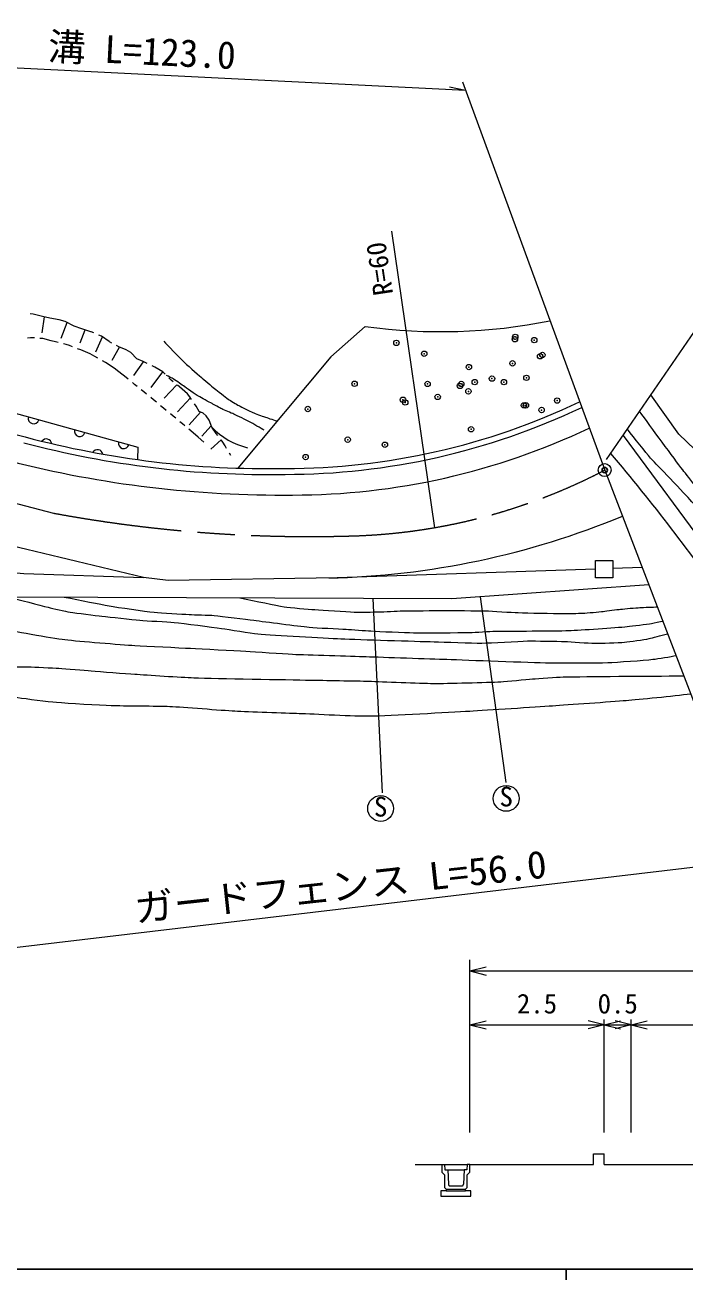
# Model space of a CAD drawing. Units: millimetres, scale not verified. Extents: x 40000 to 680000, y 20000 to 380000.
# Drawn here: x 217664 to 279039, y 204000 to 320663 of the extents above; entities that cross this region are included whole.
import ezdxf
from ezdxf.enums import TextEntityAlignment as Align

# ---------------------------------------------------------------- set-up
doc = ezdxf.new("R2010")
doc.units = ezdxf.units.MM
doc.header["$LTSCALE"] = 1000
doc.header["$PDMODE"] = 32
doc.header["$PDSIZE"] = 500
doc.linetypes.add('CHAIN', pattern=[18.5, 12, -1.5, 3.5, -1.5])
for name, color, linetype, lineweight in [('M-BGD', 7, 'Continuous', 13), ('M-BMK', 2, 'CHAIN', 13), ('M-STR-HTXT', 7, 'Continuous', 13), ('M-TTL-BAND', 7, 'Continuous', 25), ('M-WORK', 1, 'Continuous', 13)]:
    doc.layers.add(name, color=color, linetype=linetype, lineweight=lineweight)
doc.layers.add('M-OTRS', color=6, linetype='Continuous')
doc.styles.add('ＭＳ ゴシック', font='')
doc.styles.get('ＭＳ ゴシック').set_extended_font_data('MS Gothic')

msp = doc.modelspace()

# ---------------------------------------------------------------- linework, layer by layer
at = {"layer": 'M-BGD'}
for p, q in [((259041, 217720), (259041, 233751)), ((259041, 232720), (260541, 233095)), ((259041, 232720), (321541, 232720)), ((259041, 232720), (260541, 232345)), ((259041, 227720), (260541, 228095)), ((259041, 227720), (271541, 227720)), ((259041, 227720), (260541, 227345)), ((271541, 227720), (270041, 228095)), ((271541, 227720), (270041, 227345)), ((271541, 217720), (271541, 228220)), ((271541, 227720), (273041, 228095)), ((271541, 227720), (274041, 227720)), ((271541, 227720), (273041, 227345)), ((274041, 227720), (272541, 228095)), ((274041, 227720), (272541, 227345)), ((274041, 217720), (274041, 228220)), ((274041, 227720), (275541, 228095)), ((274041, 227720), (289041, 227720)), ((274041, 227720), (275541, 227345)), ((253941, 214720), (256441, 214720)), ((256441, 214720), (256441, 214020)), ((256441, 214720), (256691, 214720)), ((256691, 214720), (256716, 214245)), ((256691, 214720), (258791, 214720)), ((258791, 214720), (258766, 214245)), ((259041, 214720), (258791, 214720)), ((259041, 214720), (270541, 214720)), ((259041, 214020), (259041, 214720)), ((270541, 215720), (271541, 215720)), ((270541, 214720), (270541, 215720)), ((271541, 214720), (271541, 215720)), ((271541, 214720), (309041, 214720)), ((256441, 214020), (256691, 213770)), ((256691, 213770), (256691, 212595)), ((256716, 214245), (256991, 214245)), ((256991, 214245), (257041, 212895)), ((256991, 214245), (258491, 214245)), ((258491, 214245), (258441, 212895)), ((258766, 214245), (258491, 214245)), ((258791, 213770), (259041, 214020)), ((258791, 212595), (258791, 213770)), ((256691, 212595), (256841, 212445)), ((256841, 212445), (258641, 212445)), ((256841, 212445), (256841, 212295)), ((257191, 212745), (258291, 212745)), ((258641, 212445), (258791, 212595)), ((258641, 212295), (258641, 212445)), ((256841, 212295), (256341, 212295)), ((256341, 212295), (256341, 211795)), ((256341, 211795), (259141, 211795)), ((256841, 212295), (258641, 212295)), ((259141, 212295), (258641, 212295)), ((259141, 211795), (259141, 212295))]:
    msp.add_line(p, q, dxfattribs=at)
for points in [[(257041, 212895), (257041, 212892), (257041, 212890), (257041, 212887), (257042, 212884), (257042, 212882), (257042, 212879), (257042, 212876), (257043, 212874), (257043, 212871), (257044, 212868), (257044, 212866), (257045, 212863), (257045, 212860), (257046, 212858), (257047, 212855), (257047, 212853), (257048, 212850), (257049, 212848), (257050, 212845), (257051, 212843), (257052, 212840), (257053, 212838), (257054, 212835), (257055, 212833), (257056, 212830), (257057, 212828), (257058, 212825), (257060, 212823), (257061, 212821), (257062, 212818), (257064, 212816), (257065, 212814), (257066, 212812), (257068, 212809), (257069, 212807), (257071, 212805), (257073, 212803), (257074, 212801), (257076, 212799), (257078, 212797), (257080, 212795), (257081, 212793), (257083, 212791), (257085, 212789), (257087, 212787), (257089, 212785), (257091, 212783), (257093, 212782), (257095, 212780), (257097, 212778), (257099, 212776), (257101, 212775), (257103, 212773), (257106, 212772), (257108, 212770), (257110, 212769), (257112, 212767), (257115, 212766), (257117, 212765), (257119, 212763), (257122, 212762), (257124, 212761), (257126, 212760), (257129, 212759), (257131, 212757), (257134, 212756), (257136, 212755), (257139, 212754), (257141, 212753), (257144, 212753), (257146, 212752), (257149, 212751), (257151, 212750), (257154, 212750), (257157, 212749), (257159, 212748), (257162, 212748), (257165, 212747), (257167, 212747), (257170, 212746), (257172, 212746), (257175, 212746), (257178, 212746), (257180, 212745), (257183, 212745), (257186, 212745), (257188, 212745), (257191, 212745)], [(258291, 212745), (258294, 212745), (258297, 212745), (258299, 212745), (258302, 212745), (258305, 212746), (258307, 212746), (258310, 212746), (258313, 212746), (258315, 212747), (258318, 212747), (258320, 212748), (258323, 212748), (258326, 212749), (258328, 212750), (258331, 212750), (258333, 212751), (258336, 212752), (258339, 212753), (258341, 212753), (258344, 212754), (258346, 212755), (258349, 212756), (258351, 212757), (258353, 212759), (258356, 212760), (258358, 212761), (258361, 212762), (258363, 212763), (258365, 212765), (258368, 212766), (258370, 212767), (258372, 212769), (258375, 212770), (258377, 212772), (258379, 212773), (258381, 212775), (258383, 212776), (258385, 212778), (258387, 212780), (258389, 212782), (258391, 212783), (258393, 212785), (258395, 212787), (258397, 212789), (258399, 212791), (258401, 212793), (258403, 212795), (258405, 212797), (258406, 212799), (258408, 212801), (258410, 212803), (258411, 212805), (258413, 212807), (258414, 212809), (258416, 212812), (258417, 212814), (258419, 212816), (258420, 212818), (258422, 212821), (258423, 212823), (258424, 212825), (258425, 212828), (258426, 212830), (258428, 212833), (258429, 212835), (258430, 212838), (258431, 212840), (258432, 212843), (258433, 212845), (258433, 212848), (258434, 212850), (258435, 212853), (258436, 212855), (258437, 212858), (258437, 212860), (258438, 212863), (258438, 212866), (258439, 212868), (258439, 212871), (258440, 212874), (258440, 212876), (258440, 212879), (258441, 212882), (258441, 212884), (258441, 212887), (258441, 212890), (258441, 212892), (258441, 212895)]]:
    msp.add_lwpolyline(points, dxfattribs=at)
msp.add_circle((271577, 279288), 600, dxfattribs=at)
at = {"layer": 'M-BMK'}
msp.add_line((175032, 287160), (220309, 275286), dxfattribs=at)
for centre, radius, start, end in [((246522, 327337), 54189, 271.31938, 297.53948), ((244121, 404620), 131508, 259.56797, 271.59006)]:
    msp.add_arc(centre, radius, start, end, dxfattribs=at)
at = {"layer": 'M-OTRS'}
msp.add_point((271577, 279288), dxfattribs=at)
at = {"layer": 'M-STR-HTXT'}
for p in [(158984, 319574), (257140, 314938)]:
    msp.add_line(p, (258626, 314614), dxfattribs=at)
msp.add_lwpolyline([(285506, 243025), (212220, 234356), (213157, 234652)], dxfattribs=at)
at = {"layer": 'M-TTL-BAND'}
for p, q in [((40000, 205000), (579000, 205000)), ((268000, 205000), (268000, 204000))]:
    msp.add_line(p, q, dxfattribs=at)
at = {"layer": 'M-WORK'}
for p, q in [((271747, 280275), (299470, 320663)), ((258342, 315388), (271577, 279288)), ((251753, 301515), (255734, 273937)), ((218419, 293772), (218151, 293816)), ((219296, 293569), (218419, 293772)), ((219253, 292043), (219460, 293527)), ((219954, 293401), (219296, 293569)), ((220848, 293266), (219954, 293401)), ((221404, 293097), (220848, 293266)), ((221033, 291549), (221582, 293007)), ((222230, 292659), (221404, 293097)), ((222939, 292423), (222230, 292659)), ((222792, 291134), (223261, 292322)), ((223782, 292153), (222939, 292423)), ((223819, 292139), (223782, 292153)), ((224059, 292039), (223819, 292139)), ((224231, 290289), (224860, 291686)), ((224760, 291748), (224521, 291848)), ((225485, 291242), (224760, 291748)), ((218156, 291602), (217890, 291568)), ((218269, 291602), (218156, 291602)), ((218536, 291580), (218269, 291602)), ((219302, 291518), (219035, 291540)), ((220095, 291299), (219302, 291518)), ((220479, 291210), (220095, 291299)), ((220744, 291145), (220479, 291210)), ((221495, 290961), (221230, 291026)), ((221787, 290859), (221495, 290961)), ((222080, 290747), (221787, 290859)), ((222840, 290458), (222547, 290569)), ((225509, 291228), (225485, 291242)), ((225734, 291103), (225509, 291228)), ((225762, 289515), (226454, 290711)), ((226396, 290736), (226171, 290861)), ((227054, 290483), (226396, 290736)), ((223724, 290084), (222840, 290458)), ((224149, 289861), (223724, 290084)), ((224433, 289700), (224149, 289861)), ((225152, 289291), (224868, 289453)), ((227509, 290230), (227054, 290483)), ((228065, 289623), (227509, 290230)), ((227770, 288099), (228677, 289369)), ((228639, 289387), (228065, 289623)), ((228785, 289317), (228639, 289387)), ((225944, 288781), (225152, 289291)), ((226394, 288428), (225944, 288781)), ((227064, 287893), (226394, 288428)), ((229028, 289194), (228785, 289317)), ((229395, 286983), (230477, 288426)), ((229718, 288847), (229475, 288970)), ((230477, 288426), (229718, 288847)), ((230504, 288404), (230477, 288426)), ((230685, 288221), (230504, 288404)), ((227260, 287735), (227064, 287893)), ((227845, 287263), (227649, 287421)), ((228082, 287071), (227845, 287263)), ((230590, 285974), (231768, 287232)), ((231219, 287684), (231038, 287867)), ((231243, 287663), (231219, 287684)), ((231446, 287497), (231243, 287663)), ((232035, 287016), (231833, 287181)), ((232787, 286368), (232035, 287016)), ((228706, 286563), (228469, 286755)), ((228967, 286349), (228706, 286563)), ((229614, 285819), (229353, 286032)), ((231838, 284696), (233064, 286005)), ((233003, 286093), (232787, 286368)), ((233154, 285865), (233003, 286093)), ((229883, 285597), (229614, 285819)), ((230539, 285057), (230269, 285279)), ((230801, 284839), (230539, 285057)), ((232938, 283513), (233973, 284677)), ((233580, 285219), (233429, 285448)), ((233845, 284737), (233580, 285219)), ((234218, 284593), (233845, 284737)), ((231448, 284303), (231186, 284520)), ((231687, 284103), (231448, 284303)), ((232310, 283584), (232071, 283783)), ((232511, 283415), (232310, 283584)), ((234496, 284340), (234218, 284593)), ((234794, 283942), (234496, 284340)), ((235030, 283284), (234794, 283942)), ((233095, 282925), (232894, 283093)), ((233769, 282352), (233095, 282925)), ((234301, 281892), (233769, 282352)), ((234107, 282443), (234971, 283419)), ((235446, 282706), (235030, 283284)), ((235603, 282495), (235446, 282706)), ((273287, 282519), (287130, 263755)), ((234956, 281226), (235893, 282115)), ((236059, 281884), (235902, 282095)), ((236274, 281541), (236059, 281884)), ((236412, 281305), (236274, 281541)), ((236801, 280636), (236663, 280873)), ((271577, 279288), (285856, 242115)), ((275056, 270231), (272343, 270139)), ((249998, 267352), (250880, 249297)), ((260005, 267513), (262395, 250242))]:
    msp.add_line(p, q, dxfattribs=at)
for points in [[(145007, 304903), (152515, 297316), (155225, 297481), (169049, 295431), (176097, 292990), (217671, 282372)], [(249307, 292644), (246097, 289811), (237439, 279473)], [(203195, 288318), (228138, 281421), (228106, 280270)], [(347328, 287352), (343775, 284364), (337130, 280707), (330435, 277768), (310921, 270464), (302557, 269737), (295738, 270626), (288509, 274050), (285181, 276206), (278464, 282638), (275871, 286283)], [(270715, 270084), (246687, 269272), (230973, 269022), (228689, 269304), (186021, 279534), (181399, 274426), (191118, 271989), (217562, 269683), (228689, 269304)], [(275673, 268624), (257362, 267325), (216223, 267476)]]:
    msp.add_lwpolyline(points, dxfattribs=at)
msp.add_lwpolyline([(270715, 270892), (272343, 270892), (272343, 269264), (270715, 269264)], close=True, dxfattribs=at)
for centre in [(262411, 248770), (250733, 247830)]:
    msp.add_circle(centre, 1200, dxfattribs=at)
for centre, radius, start, end in [((256333, 343836), 51672, 262.18467, 281.33246), ((241844, 343123), 63680, 270, 295.48877), ((241844, 343123), 64230, 270, 295.44278), ((218451, 284100), 500, 164.54409, 344.54409), ((240254, 367516), 88088, 255.14519, 271.03445), ((222752, 282911), 500, 164.54409, 344.54409), ((239893, 287913), 6714, 223.58414, 256.85902), ((242549, 341201), 64230, 270, 295.44278), ((240237, 367377), 88499, 255.13614, 271.04067), ((219648, 281690), 500, 7.38339, 145.61567), ((224403, 280686), 500, 10.53538, 148.77406), ((226837, 281781), 500, 164.54409, 344.54409), ((241508, 379328), 102363, 255.68784, 270.58242), ((127443, 158418), 189543, 34.78874, 40.23496), ((244252, 344904), 75662, 271.25192, 292.51192)]:
    msp.add_arc(centre, radius, start, end, dxfattribs=at)
for points, knots in [([(230580, 291269), (230917, 290892), (231970, 289799), (232333, 289448), (232662, 289131), (233692, 288229), (234037, 287930), (234283, 287716), (235031, 287089), (235285, 286884), (235537, 286681), (236302, 286077), (236566, 285889), (236754, 285756), (237343, 285393), (237544, 285282), (237798, 285143), (238578, 284757), (238843, 284641), (239057, 284548), (239718, 284312), (239939, 284237), (240166, 284160), (240661, 283999), (241109, 283855)], [0, 0, 0, 0, 1, 1, 1, 2, 2, 2, 3, 3, 3, 4, 4, 4, 5, 5, 5, 6, 6, 6, 7, 7, 7, 8, 8, 8, 8]), ([(239910, 282988), (239641, 283153), (238819, 283622), (238541, 283771), (238254, 283924), (237378, 284356), (237083, 284493), (236862, 284597), (236183, 284869), (235963, 284975), (235777, 285065), (235240, 285371), (235060, 285469), (234807, 285607), (234040, 286005), (233795, 286156), (233504, 286335), (232667, 286925), (232385, 287117), (232178, 287259), (231570, 287708), (231349, 287828), (231239, 287888), (231045, 287983), (230826, 288086)], [0, 0, 0, 0, 1, 1, 1, 2, 2, 2, 3, 3, 3, 4, 4, 4, 5, 5, 5, 6, 6, 6, 7, 7, 7, 8, 8, 8, 8]), ([(346904, 276839), (346840, 276797), (346626, 276708), (346551, 276693), (346428, 276668), (346049, 276650), (345923, 276641), (345835, 276635), (345568, 276628), (345480, 276616), (345370, 276601), (345045, 276536), (344938, 276508), (344689, 276442), (343946, 276236), (343705, 276149), (342926, 275869), (340601, 274995), (339839, 274673), (339487, 274525), (338475, 273983), (338139, 273800), (337738, 273581), (336566, 272868), (336156, 272667), (335159, 272176), (332113, 270823), (331113, 270340), (330075, 269839), (326997, 268260), (325966, 267743), (325436, 267478), (323842, 266694), (323312, 266430), (322943, 266247), (321837, 265697), (321470, 265510), (321044, 265291), (319781, 264601), (319346, 264400), (318920, 264204), (317614, 263684), (317173, 263526), (316467, 263273), (314330, 262559), (313611, 262344), (313159, 262209), (311776, 261901), (311321, 261778), (311058, 261707), (310282, 261456), (310022, 261376), (309852, 261324), (309345, 261155), (309172, 261117), (308800, 261034), (307677, 260818), (307299, 260768), (306782, 260701), (305222, 260572), (304702, 260532), (304159, 260491), (302531, 260369), (301987, 260367), (301414, 260365), (299699, 260449), (299130, 260509), (298658, 260558), (297249, 260782), (296792, 260910), (296369, 261029), (295147, 261533), (294758, 261737), (294379, 261936), (293310, 262656), (292970, 262918), (292482, 263294), (291068, 264491), (290626, 264922), (290092, 265442), (288573, 267085), (288100, 267661), (286759, 269290), (282872, 274288), (281559, 275940), (281020, 276618), (279363, 278621), (278838, 279310), (278044, 280351), (275880, 283287), (274822, 284754)], [0, 0, 0, 0, 1, 1, 1, 2, 2, 2, 3, 3, 3, 4, 4, 4, 5, 5, 5, 6, 6, 6, 7, 7, 7, 8, 8, 8, 9, 9, 9, 10, 10, 10, 11, 11, 11, 12, 12, 12, 13, 13, 13, 14, 14, 14, 15, 15, 15, 16, 16, 16, 17, 17, 17, 18, 18, 18, 19, 19, 19, 20, 20, 20, 21, 21, 21, 22, 22, 22, 23, 23, 23, 24, 24, 24, 25, 25, 25, 26, 26, 26, 27, 27, 27, 28, 28, 28, 29, 29, 29, 30, 30, 30, 30]), ([(290177, 262463), (289613, 263268), (287894, 265664), (287313, 266457), (286925, 266987), (285733, 268558), (285330, 269077), (284968, 269545), (283847, 270921), (283489, 271391), (283134, 271856), (282115, 273284), (281765, 273752), (281477, 274138), (280608, 275293), (280301, 275665), (280069, 275945), (279322, 276744), (279074, 277010), (278642, 277471), (277337, 278843), (276902, 279301), (276690, 279523), (276037, 280175), (275839, 280410), (275416, 280915), (274329, 282273), (273685, 283099)], [0, 0, 0, 0, 1, 1, 1, 2, 2, 2, 3, 3, 3, 4, 4, 4, 5, 5, 5, 6, 6, 6, 7, 7, 7, 8, 8, 8, 9, 9, 9, 9]), ([(278210, 262020), (277785, 261924), (276495, 261712), (276061, 261667), (275224, 261580), (272704, 261391), (271862, 261363), (270783, 261327), (267541, 261324), (266461, 261345), (264549, 261384), (258813, 261601), (256901, 261666), (255400, 261716), (250895, 261871), (249393, 261921), (248025, 261966), (243919, 262079), (242552, 262140), (241677, 262179), (239058, 262372), (238184, 262423), (237158, 262483), (234077, 262642), (233050, 262695), (232016, 262749), (228913, 262884), (227880, 262955), (226576, 263045), (222664, 263337), (221368, 263503), (220113, 263664), (216372, 264322), (215135, 264588), (214089, 264813), (210982, 265628), (209964, 265958), (209261, 266185), (207505, 266862), (206339, 267344)], [0, 0, 0, 0, 1, 1, 1, 2, 2, 2, 3, 3, 3, 4, 4, 4, 5, 5, 5, 6, 6, 6, 7, 7, 7, 8, 8, 8, 9, 9, 9, 10, 10, 10, 11, 11, 11, 12, 12, 12, 13, 13, 13, 13]), ([(216223, 267476), (216939, 267279), (219092, 266716), (219812, 266538), (220216, 266438), (221432, 266157), (221843, 266089), (222434, 265992), (224222, 265781), (224818, 265712), (225520, 265630), (227631, 265396), (228335, 265334), (228972, 265278), (230887, 265185), (231523, 265121), (232408, 265033), (235056, 264699), (235938, 264578), (236615, 264486), (238633, 264118), (239314, 264059), (240857, 263924), (245499, 263678), (247047, 263609), (248781, 263532), (253986, 263383), (255721, 263330), (256604, 263303), (259253, 263205), (260136, 263212), (260987, 263219), (263535, 263384), (264386, 263401), (265084, 263414), (267178, 263383), (267875, 263360), (268425, 263342), (270069, 263201), (270619, 263195), (271181, 263188), (272868, 263247), (273428, 263294), (273888, 263333), (275259, 263526), (275709, 263625), (276048, 263699), (276758, 263885), (277422, 264070)], [0, 0, 0, 0, 1, 1, 1, 2, 2, 2, 3, 3, 3, 4, 4, 4, 5, 5, 5, 6, 6, 6, 7, 7, 7, 8, 8, 8, 9, 9, 9, 10, 10, 10, 11, 11, 11, 12, 12, 12, 13, 13, 13, 14, 14, 14, 15, 15, 15, 16, 16, 16, 16]), ([(276980, 265221), (276775, 265168), (276153, 265040), (275944, 265008), (275491, 264938), (274130, 264752), (273674, 264712), (272588, 264618), (269324, 264378), (268234, 264339), (266869, 264291), (262768, 264304), (261402, 264278), (260929, 264269), (259513, 264168), (259041, 264160), (257993, 264140), (254847, 264120), (253799, 264136), (253001, 264148), (250607, 264259), (249809, 264301), (249356, 264325), (247997, 264439), (247544, 264467), (246855, 264509), (244784, 264590), (244097, 264656), (243064, 264755), (239980, 265167), (238950, 265293), (238209, 265384), (235987, 265675), (235243, 265742), (234782, 265783), (233392, 265811), (232929, 265836), (232277, 265872), (230321, 265979), (229671, 266049), (228829, 266139), (226309, 266491), (225474, 266639), (224666, 266782), (222841, 267141), (221290, 267458)], [0, 0, 0, 0, 1, 1, 1, 2, 2, 2, 3, 3, 3, 4, 4, 4, 5, 5, 5, 6, 6, 6, 7, 7, 7, 8, 8, 8, 9, 9, 9, 10, 10, 10, 11, 11, 11, 12, 12, 12, 13, 13, 13, 14, 14, 14, 15, 15, 15, 15]), ([(276476, 266534), (276150, 266532), (275174, 266499), (274849, 266479), (274491, 266457), (273418, 266364), (273061, 266327), (272737, 266294), (271767, 266159), (271442, 266125), (271065, 266085), (269932, 265977), (269553, 265956), (269179, 265936), (268056, 265920), (267681, 265923), (266854, 265930), (264371, 265978), (263543, 266006), (262929, 266028), (261089, 266155), (260474, 266172), (259700, 266193), (257376, 266195), (256602, 266195), (255832, 266195), (253523, 266187), (252754, 266172), (252314, 266163), (250997, 266088), (250558, 266077), (250100, 266066), (248725, 266041), (248267, 266058), (247534, 266084), (245339, 266238), (244608, 266294), (244036, 266337), (242316, 266455), (241751, 266554), (240959, 266691), (239137, 267069), (237646, 267398)], [0, 0, 0, 0, 1, 1, 1, 2, 2, 2, 3, 3, 3, 4, 4, 4, 5, 5, 5, 6, 6, 6, 7, 7, 7, 8, 8, 8, 9, 9, 9, 10, 10, 10, 11, 11, 11, 12, 12, 12, 13, 13, 13, 14, 14, 14, 14]), ([(208811, 260426), (209095, 260313), (209956, 259994), (210245, 259896), (210705, 259739), (212092, 259289), (212558, 259149), (212968, 259026), (214207, 258677), (214625, 258583), (215096, 258476), (216524, 258215), (217003, 258144), (217715, 258040), (219857, 257770), (220574, 257709), (221593, 257623), (224653, 257447), (225674, 257409), (226762, 257369), (230027, 257370), (231114, 257321), (232329, 257267), (235967, 256962), (237182, 256896), (238374, 256832), (241956, 256719), (243150, 256675), (244471, 256626), (248432, 256415), (249753, 256433), (251611, 256458), (257177, 256787), (259032, 256891), (260573, 256977), (265194, 257282), (266734, 257387), (268102, 257480), (272209, 257760), (273576, 257882), (274737, 257986), (277988, 258280), (279560, 258504)], [0, 0, 0, 0, 1, 1, 1, 2, 2, 2, 3, 3, 3, 4, 4, 4, 5, 5, 5, 6, 6, 6, 7, 7, 7, 8, 8, 8, 9, 9, 9, 10, 10, 10, 11, 11, 11, 12, 12, 12, 13, 13, 13, 14, 14, 14, 14]), ([(208827, 260974), (210652, 260998), (216126, 261008), (217951, 260991), (218524, 260986), (220240, 260899), (220811, 260863), (221412, 260826), (223210, 260673), (223810, 260627), (224622, 260564), (227058, 260375), (227870, 260320), (228965, 260246), (232250, 260022), (233346, 259985), (235518, 259911), (242035, 259807), (244208, 259765), (245292, 259743), (248544, 259695), (249628, 259665), (250830, 259633), (254434, 259461), (255637, 259456), (256891, 259450), (260651, 259555), (261904, 259612), (262496, 259638), (264265, 259826), (264855, 259871), (265426, 259915), (267140, 260050), (267712, 260060), (269861, 260099), (275614, 260145), (278927, 260154)], [0, 0, 0, 0, 1, 1, 1, 2, 2, 2, 3, 3, 3, 4, 4, 4, 5, 5, 5, 6, 6, 6, 7, 7, 7, 8, 8, 8, 9, 9, 9, 10, 10, 10, 11, 11, 11, 12, 12, 12, 12])]:
    msp.add_open_spline(points, degree=3, knots=knots, dxfattribs=at)
for p in [(263222, 291459), (263256, 291678), (252200, 291118), (265027, 291375), (254790, 290106), (263003, 289216), (265566, 289874), (265785, 289992), (258949, 288868), (248314, 287314), (255103, 287300), (258118, 287121), (258239, 287302), (259491, 287471), (261093, 287796), (262202, 287471), (264301, 287867), (252815, 285827), (253024, 285575), (256042, 286094), (258897, 286612), (267157, 285756), (243963, 284969), (264061, 285311), (264254, 285311), (265711, 284877), (247673, 282119), (259150, 283083), (251130, 281647), (243760, 280500)]:
    msp.add_point(p, dxfattribs=at)

# ---------------------------------------------------------------- texts
at = {"layer": 'M-BGD', "style": 'ＭＳ ゴシック'}
for s, p in [('2.5', (265282, 228220)), ('0.5', (272791, 228220))]:
    msp.add_text(s, height=1833, dxfattribs=at).set_placement(p, align=Align.BOTTOM_CENTER)
at = {"layer": 'M-STR-HTXT', "style": 'ＭＳ ゴシック'}
msp.add_text('側\u3000溝 L=123.0', height=2566, rotation=357.15, dxfattribs=at).set_placement((212723, 317011), align=Align.BOTTOM_LEFT)
at = {"layer": 'M-STR-HTXT', "style": 'ＭＳ ゴシック', "width": 1.05}
msp.add_text('ガードフェンス L=56.0', height=2566, rotation=6.221, dxfattribs=at).set_placement((247218, 238568), align=Align.BOTTOM_CENTER)
at = {"layer": 'M-WORK', "style": 'ＭＳ ゴシック'}
msp.add_text('R=60', height=1833, rotation=98.498, dxfattribs=at).set_placement((252447, 295755), align=Align.BOTTOM_LEFT)
for p in [(261795, 247468), (250117, 246528)]:
    msp.add_text('S', height=1833, dxfattribs=at).set_placement(p, align=Align.BOTTOM_LEFT)

doc.saveas('drawing.dxf')
